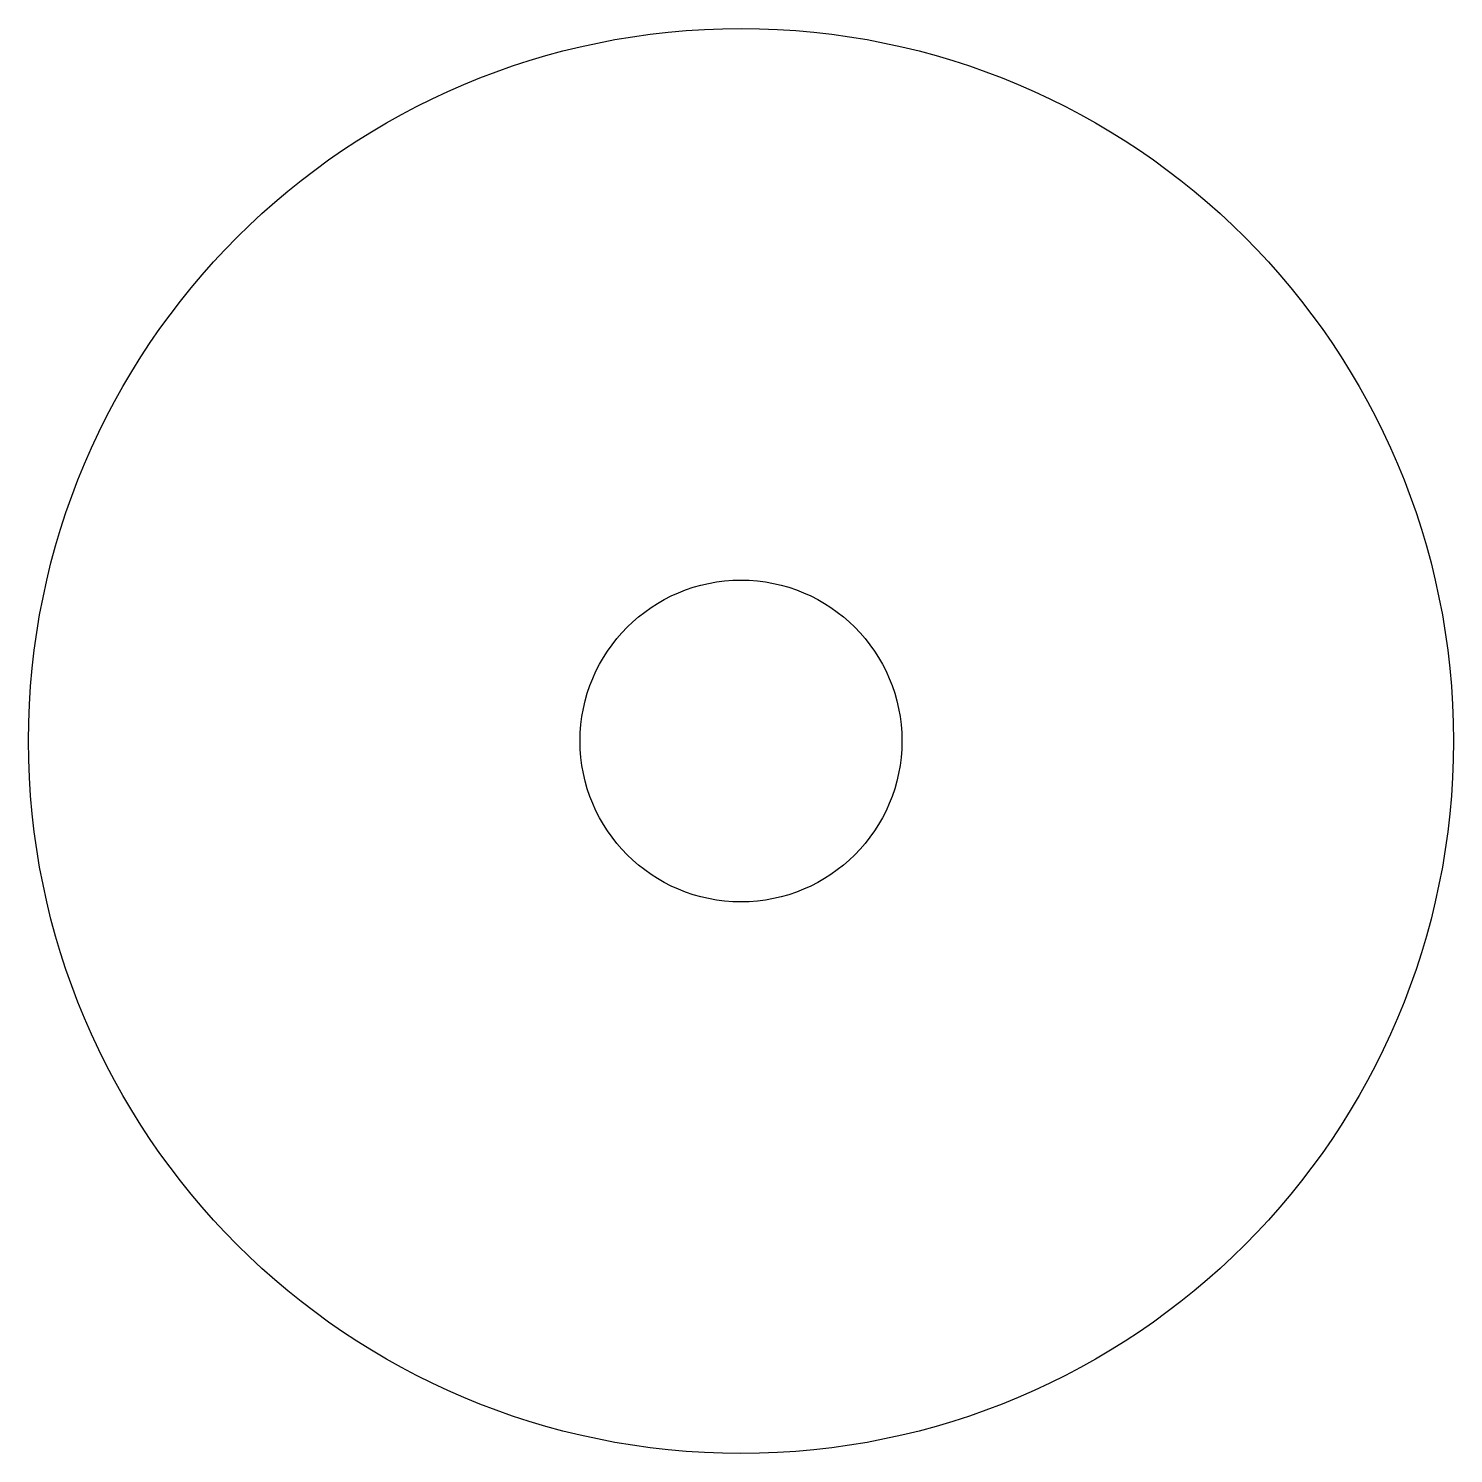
# Model space of a CAD drawing. Header units: millimetres. Extents: x 0.1 to 19.9, y 0.1 to 19.9.
import ezdxf

# ---------------------------------------------------------------- set-up
doc = ezdxf.new("R2010")
doc.units = ezdxf.units.MM
doc.header["$MEASUREMENT"] = 0
doc.layers.add('Default', color=178, linetype='Continuous', true_color=0x000000)

msp = doc.modelspace()

# ---------------------------------------------------------------- linework, layer by layer
at = {"layer": 'Default'}
for radius in [9.899, 2.236]:
    msp.add_circle((10, 10), radius, dxfattribs=at)

doc.saveas('drawing.dxf')
